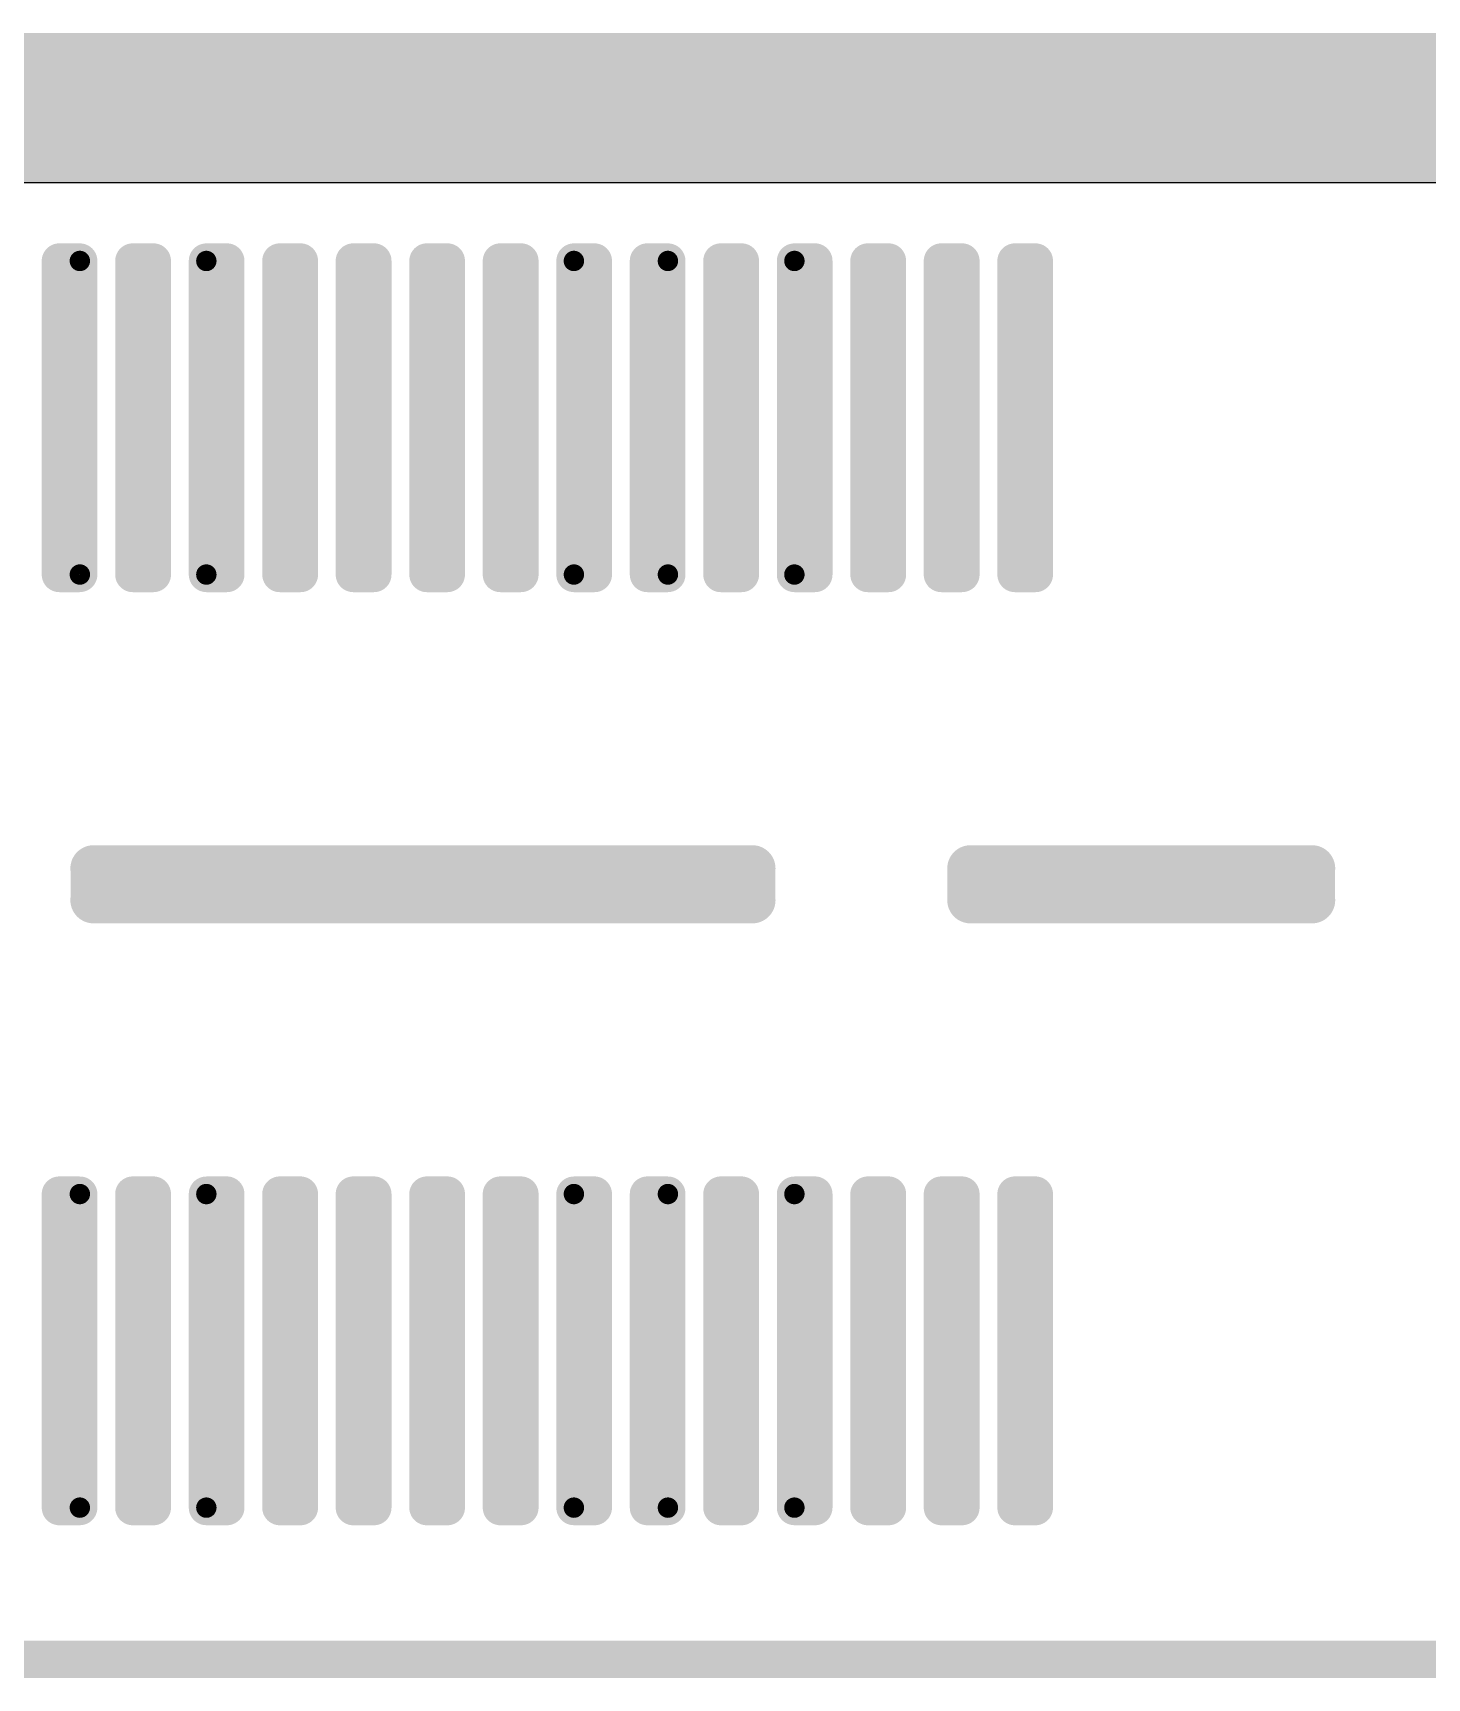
# Model space of a CAD drawing. Header units: millimetres. Extents: x 38 to 445, y 25 to 285.
# Drawn here: x 274.64 to 284.13, y 195.51 to 206.71 of the extents above; entities that cross this region are included whole.
import ezdxf

# ---------------------------------------------------------------- set-up
doc = ezdxf.new("R2010")
doc.units = ezdxf.units.MM
for name, color, linetype in [('InternalPlane1', 76, 'Continuous'), ('InternalPlane2', 16, 'Continuous'), ('Mechanical2', 216, 'Continuous'), ('TopLayer', 1, 'Continuous'), ('TopOverlay', 2, 'Continuous'), ('TopPaste', 8, 'Continuous'), ('TopSolder', 216, 'Continuous')]:
    doc.layers.add(name, color=color, linetype=linetype)

# ---------------------------------------------------------------- blocks, each defined once
blk = doc.blocks.new('ASP_122953_01_ND_1')
at = {"layer": 'TopLayer'}
for points, const_width in [([(0.665, 4.242, 1), (0.735, 4.242, 1)], 0.0698), ([(0.805, 4.242, 1), (0.874, 4.242, 1)], 0.0698), ([(1.165, 4.242, 1), (1.235, 4.242, 1)], 0.0698), ([(1.305, 4.242, 1), (1.375, 4.242, 1)], 0.0698), ([(1.666, 4.242, 1), (1.735, 4.242, 1)], 0.0698), ([(1.805, 4.242, 1), (1.875, 4.242, 1)], 0.0698), ([(2.166, 4.242, 1), (2.236, 4.242, 1)], 0.0698), ([(2.306, 4.242, 1), (2.376, 4.242, 1)], 0.0698), ([(2.666, 4.242, 1), (2.736, 4.242, 1)], 0.0698), ([(2.806, 4.242, 1), (2.876, 4.242, 1)], 0.0698), ([(3.167, 4.242, 1), (3.237, 4.242, 1)], 0.0698), ([(3.306, 4.242, 1), (3.376, 4.242, 1)], 0.0698), ([(3.667, 4.242, 1), (3.737, 4.242, 1)], 0.0698), ([(3.807, 4.242, 1), (3.877, 4.242, 1)], 0.0698), ([(4.168, 4.242, 1), (4.237, 4.242, 1)], 0.0698), ([(4.307, 4.242, 1), (4.377, 4.242, 1)], 0.0698), ([(4.668, 4.242, 1), (4.738, 4.242, 1)], 0.0698), ([(4.808, 4.242, 1), (4.877, 4.242, 1)], 0.0698), ([(5.168, 4.242, 1), (5.238, 4.242, 1)], 0.0698), ([(5.308, 4.242, 1), (5.378, 4.242, 1)], 0.0698), ([(5.669, 4.242, 1), (5.738, 4.242, 1)], 0.0698), ([(5.808, 4.242, 1), (5.878, 4.242, 1)], 0.0698), ([(6.169, 4.242, 1), (6.239, 4.242, 1)], 0.0698), ([(6.309, 4.242, 1), (6.379, 4.242, 1)], 0.0698), ([(6.669, 4.242, 1), (6.739, 4.242, 1)], 0.0698), ([(6.809, 4.242, 1), (6.879, 4.242, 1)], 0.0698), ([(7.17, 4.242, 1), (7.24, 4.242, 1)], 0.0698), ([(7.309, 4.242, 1), (7.379, 4.242, 1)], 0.0698), ([(0.665, 2.108, 1), (0.735, 2.108, 1)], 0.0698), ([(0.805, 2.108, 1), (0.874, 2.108, 1)], 0.0698), ([(1.165, 2.108, 1), (1.235, 2.108, 1)], 0.0698), ([(1.305, 2.108, 1), (1.375, 2.108, 1)], 0.0698), ([(1.666, 2.108, 1), (1.735, 2.108, 1)], 0.0698), ([(1.805, 2.108, 1), (1.875, 2.108, 1)], 0.0698), ([(2.166, 2.108, 1), (2.236, 2.108, 1)], 0.0698), ([(2.306, 2.108, 1), (2.376, 2.108, 1)], 0.0698), ([(2.666, 2.108, 1), (2.736, 2.108, 1)], 0.0698), ([(2.806, 2.108, 1), (2.876, 2.108, 1)], 0.0698), ([(3.167, 2.108, 1), (3.237, 2.108, 1)], 0.0698), ([(3.306, 2.108, 1), (3.376, 2.108, 1)], 0.0698), ([(3.667, 2.108, 1), (3.737, 2.108, 1)], 0.0698), ([(3.807, 2.108, 1), (3.877, 2.108, 1)], 0.0698), ([(4.168, 2.108, 1), (4.237, 2.108, 1)], 0.0698), ([(4.307, 2.108, 1), (4.377, 2.108, 1)], 0.0698), ([(4.668, 2.108, 1), (4.738, 2.108, 1)], 0.0698), ([(4.808, 2.108, 1), (4.877, 2.108, 1)], 0.0698), ([(5.168, 2.108, 1), (5.238, 2.108, 1)], 0.0698), ([(5.308, 2.108, 1), (5.378, 2.108, 1)], 0.0698), ([(5.669, 2.108, 1), (5.738, 2.108, 1)], 0.0698), ([(5.808, 2.108, 1), (5.878, 2.108, 1)], 0.0698), ([(6.169, 2.108, 1), (6.239, 2.108, 1)], 0.0698), ([(6.309, 2.108, 1), (6.379, 2.108, 1)], 0.0698), ([(6.669, 2.108, 1), (6.739, 2.108, 1)], 0.0698), ([(6.809, 2.108, 1), (6.879, 2.108, 1)], 0.0698), ([(7.17, 2.108, 1), (7.24, 2.108, 1)], 0.0698), ([(7.309, 2.108, 1), (7.379, 2.108, 1)], 0.0698), ([(0.879, 0.108, 1), (0.987, 0.108, 1)], 0.108), ([(5.363, 0.108, 1), (5.471, 0.108, 1)], 0.108), ([(6.848, 0.108, 1), (6.956, 0.108, 1)], 0.108), ([(9.173, 0.108, 1), (9.281, 0.108, 1)], 0.108), ([(0.879, -0.108, 1), (0.987, -0.108, 1)], 0.108), ([(5.363, -0.108, 1), (5.471, -0.108, 1)], 0.108), ([(6.848, -0.108, 1), (6.956, -0.108, 1)], 0.108), ([(9.173, -0.108, 1), (9.281, -0.108, 1)], 0.108), ([(0.665, -2.108, 1), (0.735, -2.108, 1)], 0.0698), ([(0.805, -2.108, 1), (0.874, -2.108, 1)], 0.0698), ([(1.165, -2.108, 1), (1.235, -2.108, 1)], 0.0698), ([(1.305, -2.108, 1), (1.375, -2.108, 1)], 0.0698), ([(1.666, -2.108, 1), (1.735, -2.108, 1)], 0.0698), ([(1.805, -2.108, 1), (1.875, -2.108, 1)], 0.0698), ([(2.166, -2.108, 1), (2.236, -2.108, 1)], 0.0698), ([(2.306, -2.108, 1), (2.376, -2.108, 1)], 0.0698), ([(2.666, -2.108, 1), (2.736, -2.108, 1)], 0.0698), ([(2.806, -2.108, 1), (2.876, -2.108, 1)], 0.0698), ([(3.167, -2.108, 1), (3.237, -2.108, 1)], 0.0698), ([(3.306, -2.108, 1), (3.376, -2.108, 1)], 0.0698), ([(3.667, -2.108, 1), (3.737, -2.108, 1)], 0.0698), ([(3.807, -2.108, 1), (3.877, -2.108, 1)], 0.0698), ([(4.168, -2.108, 1), (4.237, -2.108, 1)], 0.0698), ([(4.307, -2.108, 1), (4.377, -2.108, 1)], 0.0698), ([(4.668, -2.108, 1), (4.738, -2.108, 1)], 0.0698), ([(4.808, -2.108, 1), (4.877, -2.108, 1)], 0.0698), ([(5.168, -2.108, 1), (5.238, -2.108, 1)], 0.0698), ([(5.308, -2.108, 1), (5.378, -2.108, 1)], 0.0698), ([(5.669, -2.108, 1), (5.738, -2.108, 1)], 0.0698), ([(5.808, -2.108, 1), (5.878, -2.108, 1)], 0.0698), ([(6.169, -2.108, 1), (6.239, -2.108, 1)], 0.0698), ([(6.309, -2.108, 1), (6.379, -2.108, 1)], 0.0698), ([(6.669, -2.108, 1), (6.739, -2.108, 1)], 0.0698), ([(6.809, -2.108, 1), (6.879, -2.108, 1)], 0.0698), ([(7.17, -2.108, 1), (7.24, -2.108, 1)], 0.0698), ([(7.309, -2.108, 1), (7.379, -2.108, 1)], 0.0698), ([(0.665, -4.242, 1), (0.735, -4.242, 1)], 0.0698), ([(0.805, -4.242, 1), (0.874, -4.242, 1)], 0.0698), ([(1.165, -4.242, 1), (1.235, -4.242, 1)], 0.0698), ([(1.305, -4.242, 1), (1.375, -4.242, 1)], 0.0698), ([(1.666, -4.242, 1), (1.735, -4.242, 1)], 0.0698), ([(1.805, -4.242, 1), (1.875, -4.242, 1)], 0.0698), ([(2.166, -4.242, 1), (2.236, -4.242, 1)], 0.0698), ([(2.306, -4.242, 1), (2.376, -4.242, 1)], 0.0698), ([(2.666, -4.242, 1), (2.736, -4.242, 1)], 0.0698), ([(2.806, -4.242, 1), (2.876, -4.242, 1)], 0.0698), ([(3.167, -4.242, 1), (3.237, -4.242, 1)], 0.0698), ([(3.306, -4.242, 1), (3.376, -4.242, 1)], 0.0698), ([(3.667, -4.242, 1), (3.737, -4.242, 1)], 0.0698), ([(3.807, -4.242, 1), (3.877, -4.242, 1)], 0.0698), ([(4.168, -4.242, 1), (4.237, -4.242, 1)], 0.0698), ([(4.307, -4.242, 1), (4.377, -4.242, 1)], 0.0698), ([(4.668, -4.242, 1), (4.738, -4.242, 1)], 0.0698), ([(4.808, -4.242, 1), (4.877, -4.242, 1)], 0.0698), ([(5.168, -4.242, 1), (5.238, -4.242, 1)], 0.0698), ([(5.308, -4.242, 1), (5.378, -4.242, 1)], 0.0698), ([(5.669, -4.242, 1), (5.738, -4.242, 1)], 0.0698), ([(5.808, -4.242, 1), (5.878, -4.242, 1)], 0.0698), ([(6.169, -4.242, 1), (6.239, -4.242, 1)], 0.0698), ([(6.309, -4.242, 1), (6.379, -4.242, 1)], 0.0698), ([(6.669, -4.242, 1), (6.739, -4.242, 1)], 0.0698), ([(6.809, -4.242, 1), (6.879, -4.242, 1)], 0.0698), ([(7.17, -4.242, 1), (7.24, -4.242, 1)], 0.0698), ([(7.309, -4.242, 1), (7.379, -4.242, 1)], 0.0698)]:
    blk.add_lwpolyline(points, format="xyb", close=True, dxfattribs=dict(at, const_width=const_width))
for points in [[(0.7, 2.038), (0.839, 2.038), (0.7, 4.312), (0.839, 4.312)], [(1.2, 2.038), (1.34, 2.038), (1.2, 4.312), (1.34, 4.312)], [(1.701, 2.038), (1.84, 2.038), (1.701, 4.312), (1.84, 4.312)], [(2.201, 2.038), (2.341, 2.038), (2.201, 4.312), (2.341, 4.312)], [(2.701, 2.038), (2.841, 2.038), (2.701, 4.312), (2.841, 4.312)], [(3.202, 2.038), (3.341, 2.038), (3.202, 4.312), (3.341, 4.312)], [(3.702, 2.038), (3.842, 2.038), (3.702, 4.312), (3.842, 4.312)], [(4.202, 2.038), (4.342, 2.038), (4.202, 4.312), (4.342, 4.312)], [(4.703, 2.038), (4.843, 2.038), (4.703, 4.312), (4.843, 4.312)], [(5.203, 2.038), (5.343, 2.038), (5.203, 4.312), (5.343, 4.312)], [(5.704, 2.038), (5.843, 2.038), (5.704, 4.312), (5.843, 4.312)], [(6.204, 2.038), (6.344, 2.038), (6.204, 4.312), (6.344, 4.312)], [(6.704, 2.038), (6.844, 2.038), (6.704, 4.312), (6.844, 4.312)], [(7.205, 2.038), (7.344, 2.038), (7.205, 4.312), (7.344, 4.312)], [(0.63, 2.108), (0.909, 2.108), (0.63, 4.242), (0.909, 4.242)], [(1.13, 2.108), (1.41, 2.108), (1.13, 4.242), (1.41, 4.242)], [(1.631, 2.108), (1.91, 2.108), (1.631, 4.242), (1.91, 4.242)], [(2.131, 2.108), (2.41, 2.108), (2.131, 4.242), (2.41, 4.242)], [(2.631, 2.108), (2.911, 2.108), (2.631, 4.242), (2.911, 4.242)], [(3.132, 2.108), (3.411, 2.108), (3.132, 4.242), (3.411, 4.242)], [(3.632, 2.108), (3.912, 2.108), (3.632, 4.242), (3.912, 4.242)], [(4.133, 2.108), (4.412, 2.108), (4.133, 4.242), (4.412, 4.242)], [(4.633, 2.108), (4.912, 2.108), (4.633, 4.242), (4.912, 4.242)], [(5.133, 2.108), (5.413, 2.108), (5.133, 4.242), (5.413, 4.242)], [(5.634, 2.108), (5.913, 2.108), (5.634, 4.242), (5.913, 4.242)], [(6.134, 2.108), (6.413, 2.108), (6.134, 4.242), (6.413, 4.242)], [(6.634, 2.108), (6.914, 2.108), (6.634, 4.242), (6.914, 4.242)], [(7.135, 2.108), (7.414, 2.108), (7.135, 4.242), (7.414, 4.242)], [(5.417, -0.216), (5.417, 0.216), (0.933, -0.216), (0.933, 0.216)], [(9.227, -0.216), (9.227, 0.216), (6.902, -0.216), (6.902, 0.216)], [(5.524, -0.108), (5.524, 0.108), (0.825, -0.108), (0.825, 0.108)], [(9.335, -0.108), (9.335, 0.108), (6.794, -0.108), (6.794, 0.108)], [(0.63, -4.242), (0.909, -4.242), (0.63, -2.108), (0.909, -2.108)], [(0.7, -4.312), (0.839, -4.312), (0.7, -2.038), (0.839, -2.038)], [(1.13, -4.242), (1.41, -4.242), (1.13, -2.108), (1.41, -2.108)], [(1.2, -4.312), (1.34, -4.312), (1.2, -2.038), (1.34, -2.038)], [(1.631, -4.242), (1.91, -4.242), (1.631, -2.108), (1.91, -2.108)], [(1.701, -4.312), (1.84, -4.312), (1.701, -2.038), (1.84, -2.038)], [(2.131, -4.242), (2.41, -4.242), (2.131, -2.108), (2.41, -2.108)], [(2.201, -4.312), (2.341, -4.312), (2.201, -2.038), (2.341, -2.038)], [(2.631, -4.242), (2.911, -4.242), (2.631, -2.108), (2.911, -2.108)], [(2.701, -4.312), (2.841, -4.312), (2.701, -2.038), (2.841, -2.038)], [(3.132, -4.242), (3.411, -4.242), (3.132, -2.108), (3.411, -2.108)], [(3.202, -4.312), (3.341, -4.312), (3.202, -2.038), (3.341, -2.038)], [(3.632, -4.242), (3.912, -4.242), (3.632, -2.108), (3.912, -2.108)], [(3.702, -4.312), (3.842, -4.312), (3.702, -2.038), (3.842, -2.038)], [(4.133, -4.242), (4.412, -4.242), (4.133, -2.108), (4.412, -2.108)], [(4.202, -4.312), (4.342, -4.312), (4.202, -2.038), (4.342, -2.038)], [(4.633, -4.242), (4.912, -4.242), (4.633, -2.108), (4.912, -2.108)], [(4.703, -4.312), (4.843, -4.312), (4.703, -2.038), (4.843, -2.038)], [(5.133, -4.242), (5.413, -4.242), (5.133, -2.108), (5.413, -2.108)], [(5.203, -4.312), (5.343, -4.312), (5.203, -2.038), (5.343, -2.038)], [(5.634, -4.242), (5.913, -4.242), (5.634, -2.108), (5.913, -2.108)], [(5.704, -4.312), (5.843, -4.312), (5.704, -2.038), (5.843, -2.038)], [(6.134, -4.242), (6.413, -4.242), (6.134, -2.108), (6.413, -2.108)], [(6.204, -4.312), (6.344, -4.312), (6.204, -2.038), (6.344, -2.038)], [(6.634, -4.242), (6.914, -4.242), (6.634, -2.108), (6.914, -2.108)], [(6.704, -4.312), (6.844, -4.312), (6.704, -2.038), (6.844, -2.038)], [(7.135, -4.242), (7.414, -4.242), (7.135, -2.108), (7.414, -2.108)], [(7.205, -4.312), (7.344, -4.312), (7.205, -2.038), (7.344, -2.038)]]:
    blk.add_solid(points, dxfattribs=at)
at = {"layer": 'TopOverlay', "const_width": 0.254}
for points in [[(-30.125, 5.025), (30.075, 5.025)], [(-31.3, -5.275), (31.375, -5.275)]]:
    blk.add_lwpolyline(points, dxfattribs=at)
at = {"layer": 'TopPaste'}
for points, const_width in [([(0.665, 4.242, 1), (0.735, 4.242, 1)], 0.0698), ([(0.805, 4.242, 1), (0.874, 4.242, 1)], 0.0698), ([(1.165, 4.242, 1), (1.235, 4.242, 1)], 0.0698), ([(1.305, 4.242, 1), (1.375, 4.242, 1)], 0.0698), ([(1.666, 4.242, 1), (1.735, 4.242, 1)], 0.0698), ([(1.805, 4.242, 1), (1.875, 4.242, 1)], 0.0698), ([(2.166, 4.242, 1), (2.236, 4.242, 1)], 0.0698), ([(2.306, 4.242, 1), (2.376, 4.242, 1)], 0.0698), ([(2.666, 4.242, 1), (2.736, 4.242, 1)], 0.0698), ([(2.806, 4.242, 1), (2.876, 4.242, 1)], 0.0698), ([(3.167, 4.242, 1), (3.237, 4.242, 1)], 0.0698), ([(3.306, 4.242, 1), (3.376, 4.242, 1)], 0.0698), ([(3.667, 4.242, 1), (3.737, 4.242, 1)], 0.0698), ([(3.807, 4.242, 1), (3.877, 4.242, 1)], 0.0698), ([(4.168, 4.242, 1), (4.237, 4.242, 1)], 0.0698), ([(4.307, 4.242, 1), (4.377, 4.242, 1)], 0.0698), ([(4.668, 4.242, 1), (4.738, 4.242, 1)], 0.0698), ([(4.808, 4.242, 1), (4.877, 4.242, 1)], 0.0698), ([(5.168, 4.242, 1), (5.238, 4.242, 1)], 0.0698), ([(5.308, 4.242, 1), (5.378, 4.242, 1)], 0.0698), ([(5.669, 4.242, 1), (5.738, 4.242, 1)], 0.0698), ([(5.808, 4.242, 1), (5.878, 4.242, 1)], 0.0698), ([(6.169, 4.242, 1), (6.239, 4.242, 1)], 0.0698), ([(6.309, 4.242, 1), (6.379, 4.242, 1)], 0.0698), ([(6.669, 4.242, 1), (6.739, 4.242, 1)], 0.0698), ([(6.809, 4.242, 1), (6.879, 4.242, 1)], 0.0698), ([(7.17, 4.242, 1), (7.24, 4.242, 1)], 0.0698), ([(7.309, 4.242, 1), (7.379, 4.242, 1)], 0.0698), ([(0.665, 2.108, 1), (0.735, 2.108, 1)], 0.0698), ([(0.805, 2.108, 1), (0.874, 2.108, 1)], 0.0698), ([(1.165, 2.108, 1), (1.235, 2.108, 1)], 0.0698), ([(1.305, 2.108, 1), (1.375, 2.108, 1)], 0.0698), ([(1.666, 2.108, 1), (1.735, 2.108, 1)], 0.0698), ([(1.805, 2.108, 1), (1.875, 2.108, 1)], 0.0698), ([(2.166, 2.108, 1), (2.236, 2.108, 1)], 0.0698), ([(2.306, 2.108, 1), (2.376, 2.108, 1)], 0.0698), ([(2.666, 2.108, 1), (2.736, 2.108, 1)], 0.0698), ([(2.806, 2.108, 1), (2.876, 2.108, 1)], 0.0698), ([(3.167, 2.108, 1), (3.237, 2.108, 1)], 0.0698), ([(3.306, 2.108, 1), (3.376, 2.108, 1)], 0.0698), ([(3.667, 2.108, 1), (3.737, 2.108, 1)], 0.0698), ([(3.807, 2.108, 1), (3.877, 2.108, 1)], 0.0698), ([(4.168, 2.108, 1), (4.237, 2.108, 1)], 0.0698), ([(4.307, 2.108, 1), (4.377, 2.108, 1)], 0.0698), ([(4.668, 2.108, 1), (4.738, 2.108, 1)], 0.0698), ([(4.808, 2.108, 1), (4.877, 2.108, 1)], 0.0698), ([(5.168, 2.108, 1), (5.238, 2.108, 1)], 0.0698), ([(5.308, 2.108, 1), (5.378, 2.108, 1)], 0.0698), ([(5.669, 2.108, 1), (5.738, 2.108, 1)], 0.0698), ([(5.808, 2.108, 1), (5.878, 2.108, 1)], 0.0698), ([(6.169, 2.108, 1), (6.239, 2.108, 1)], 0.0698), ([(6.309, 2.108, 1), (6.379, 2.108, 1)], 0.0698), ([(6.669, 2.108, 1), (6.739, 2.108, 1)], 0.0698), ([(6.809, 2.108, 1), (6.879, 2.108, 1)], 0.0698), ([(7.17, 2.108, 1), (7.24, 2.108, 1)], 0.0698), ([(7.309, 2.108, 1), (7.379, 2.108, 1)], 0.0698), ([(0.879, 0.108, 1), (0.987, 0.108, 1)], 0.108), ([(5.363, 0.108, 1), (5.471, 0.108, 1)], 0.108), ([(6.848, 0.108, 1), (6.956, 0.108, 1)], 0.108), ([(9.173, 0.108, 1), (9.281, 0.108, 1)], 0.108), ([(0.879, -0.108, 1), (0.987, -0.108, 1)], 0.108), ([(5.363, -0.108, 1), (5.471, -0.108, 1)], 0.108), ([(6.848, -0.108, 1), (6.956, -0.108, 1)], 0.108), ([(9.173, -0.108, 1), (9.281, -0.108, 1)], 0.108), ([(0.665, -2.108, 1), (0.735, -2.108, 1)], 0.0698), ([(0.805, -2.108, 1), (0.874, -2.108, 1)], 0.0698), ([(1.165, -2.108, 1), (1.235, -2.108, 1)], 0.0698), ([(1.305, -2.108, 1), (1.375, -2.108, 1)], 0.0698), ([(1.666, -2.108, 1), (1.735, -2.108, 1)], 0.0698), ([(1.805, -2.108, 1), (1.875, -2.108, 1)], 0.0698), ([(2.166, -2.108, 1), (2.236, -2.108, 1)], 0.0698), ([(2.306, -2.108, 1), (2.376, -2.108, 1)], 0.0698), ([(2.666, -2.108, 1), (2.736, -2.108, 1)], 0.0698), ([(2.806, -2.108, 1), (2.876, -2.108, 1)], 0.0698), ([(3.167, -2.108, 1), (3.237, -2.108, 1)], 0.0698), ([(3.306, -2.108, 1), (3.376, -2.108, 1)], 0.0698), ([(3.667, -2.108, 1), (3.737, -2.108, 1)], 0.0698), ([(3.807, -2.108, 1), (3.877, -2.108, 1)], 0.0698), ([(4.168, -2.108, 1), (4.237, -2.108, 1)], 0.0698), ([(4.307, -2.108, 1), (4.377, -2.108, 1)], 0.0698), ([(4.668, -2.108, 1), (4.738, -2.108, 1)], 0.0698), ([(4.808, -2.108, 1), (4.877, -2.108, 1)], 0.0698), ([(5.168, -2.108, 1), (5.238, -2.108, 1)], 0.0698), ([(5.308, -2.108, 1), (5.378, -2.108, 1)], 0.0698), ([(5.669, -2.108, 1), (5.738, -2.108, 1)], 0.0698), ([(5.808, -2.108, 1), (5.878, -2.108, 1)], 0.0698), ([(6.169, -2.108, 1), (6.239, -2.108, 1)], 0.0698), ([(6.309, -2.108, 1), (6.379, -2.108, 1)], 0.0698), ([(6.669, -2.108, 1), (6.739, -2.108, 1)], 0.0698), ([(6.809, -2.108, 1), (6.879, -2.108, 1)], 0.0698), ([(7.17, -2.108, 1), (7.24, -2.108, 1)], 0.0698), ([(7.309, -2.108, 1), (7.379, -2.108, 1)], 0.0698), ([(0.665, -4.242, 1), (0.735, -4.242, 1)], 0.0698), ([(0.805, -4.242, 1), (0.874, -4.242, 1)], 0.0698), ([(1.165, -4.242, 1), (1.235, -4.242, 1)], 0.0698), ([(1.305, -4.242, 1), (1.375, -4.242, 1)], 0.0698), ([(1.666, -4.242, 1), (1.735, -4.242, 1)], 0.0698), ([(1.805, -4.242, 1), (1.875, -4.242, 1)], 0.0698), ([(2.166, -4.242, 1), (2.236, -4.242, 1)], 0.0698), ([(2.306, -4.242, 1), (2.376, -4.242, 1)], 0.0698), ([(2.666, -4.242, 1), (2.736, -4.242, 1)], 0.0698), ([(2.806, -4.242, 1), (2.876, -4.242, 1)], 0.0698), ([(3.167, -4.242, 1), (3.237, -4.242, 1)], 0.0698), ([(3.306, -4.242, 1), (3.376, -4.242, 1)], 0.0698), ([(3.667, -4.242, 1), (3.737, -4.242, 1)], 0.0698), ([(3.807, -4.242, 1), (3.877, -4.242, 1)], 0.0698), ([(4.168, -4.242, 1), (4.237, -4.242, 1)], 0.0698), ([(4.307, -4.242, 1), (4.377, -4.242, 1)], 0.0698), ([(4.668, -4.242, 1), (4.738, -4.242, 1)], 0.0698), ([(4.808, -4.242, 1), (4.877, -4.242, 1)], 0.0698), ([(5.168, -4.242, 1), (5.238, -4.242, 1)], 0.0698), ([(5.308, -4.242, 1), (5.378, -4.242, 1)], 0.0698), ([(5.669, -4.242, 1), (5.738, -4.242, 1)], 0.0698), ([(5.808, -4.242, 1), (5.878, -4.242, 1)], 0.0698), ([(6.169, -4.242, 1), (6.239, -4.242, 1)], 0.0698), ([(6.309, -4.242, 1), (6.379, -4.242, 1)], 0.0698), ([(6.669, -4.242, 1), (6.739, -4.242, 1)], 0.0698), ([(6.809, -4.242, 1), (6.879, -4.242, 1)], 0.0698), ([(7.17, -4.242, 1), (7.24, -4.242, 1)], 0.0698), ([(7.309, -4.242, 1), (7.379, -4.242, 1)], 0.0698)]:
    blk.add_lwpolyline(points, format="xyb", close=True, dxfattribs=dict(at, const_width=const_width))
for points in [[(0.7, 2.038), (0.839, 2.038), (0.7, 4.312), (0.839, 4.312)], [(1.2, 2.038), (1.34, 2.038), (1.2, 4.312), (1.34, 4.312)], [(1.701, 2.038), (1.84, 2.038), (1.701, 4.312), (1.84, 4.312)], [(2.201, 2.038), (2.341, 2.038), (2.201, 4.312), (2.341, 4.312)], [(2.701, 2.038), (2.841, 2.038), (2.701, 4.312), (2.841, 4.312)], [(3.202, 2.038), (3.341, 2.038), (3.202, 4.312), (3.341, 4.312)], [(3.702, 2.038), (3.842, 2.038), (3.702, 4.312), (3.842, 4.312)], [(4.202, 2.038), (4.342, 2.038), (4.202, 4.312), (4.342, 4.312)], [(4.703, 2.038), (4.843, 2.038), (4.703, 4.312), (4.843, 4.312)], [(5.203, 2.038), (5.343, 2.038), (5.203, 4.312), (5.343, 4.312)], [(5.704, 2.038), (5.843, 2.038), (5.704, 4.312), (5.843, 4.312)], [(6.204, 2.038), (6.344, 2.038), (6.204, 4.312), (6.344, 4.312)], [(6.704, 2.038), (6.844, 2.038), (6.704, 4.312), (6.844, 4.312)], [(7.205, 2.038), (7.344, 2.038), (7.205, 4.312), (7.344, 4.312)], [(0.63, 2.108), (0.909, 2.108), (0.63, 4.242), (0.909, 4.242)], [(1.13, 2.108), (1.41, 2.108), (1.13, 4.242), (1.41, 4.242)], [(1.631, 2.108), (1.91, 2.108), (1.631, 4.242), (1.91, 4.242)], [(2.131, 2.108), (2.41, 2.108), (2.131, 4.242), (2.41, 4.242)], [(2.631, 2.108), (2.911, 2.108), (2.631, 4.242), (2.911, 4.242)], [(3.132, 2.108), (3.411, 2.108), (3.132, 4.242), (3.411, 4.242)], [(3.632, 2.108), (3.912, 2.108), (3.632, 4.242), (3.912, 4.242)], [(4.133, 2.108), (4.412, 2.108), (4.133, 4.242), (4.412, 4.242)], [(4.633, 2.108), (4.912, 2.108), (4.633, 4.242), (4.912, 4.242)], [(5.133, 2.108), (5.413, 2.108), (5.133, 4.242), (5.413, 4.242)], [(5.634, 2.108), (5.913, 2.108), (5.634, 4.242), (5.913, 4.242)], [(6.134, 2.108), (6.413, 2.108), (6.134, 4.242), (6.413, 4.242)], [(6.634, 2.108), (6.914, 2.108), (6.634, 4.242), (6.914, 4.242)], [(7.135, 2.108), (7.414, 2.108), (7.135, 4.242), (7.414, 4.242)], [(5.417, -0.216), (5.417, 0.216), (0.933, -0.216), (0.933, 0.216)], [(9.227, -0.216), (9.227, 0.216), (6.902, -0.216), (6.902, 0.216)], [(5.524, -0.108), (5.524, 0.108), (0.825, -0.108), (0.825, 0.108)], [(9.335, -0.108), (9.335, 0.108), (6.794, -0.108), (6.794, 0.108)], [(0.63, -4.242), (0.909, -4.242), (0.63, -2.108), (0.909, -2.108)], [(0.7, -4.312), (0.839, -4.312), (0.7, -2.038), (0.839, -2.038)], [(1.13, -4.242), (1.41, -4.242), (1.13, -2.108), (1.41, -2.108)], [(1.2, -4.312), (1.34, -4.312), (1.2, -2.038), (1.34, -2.038)], [(1.631, -4.242), (1.91, -4.242), (1.631, -2.108), (1.91, -2.108)], [(1.701, -4.312), (1.84, -4.312), (1.701, -2.038), (1.84, -2.038)], [(2.131, -4.242), (2.41, -4.242), (2.131, -2.108), (2.41, -2.108)], [(2.201, -4.312), (2.341, -4.312), (2.201, -2.038), (2.341, -2.038)], [(2.631, -4.242), (2.911, -4.242), (2.631, -2.108), (2.911, -2.108)], [(2.701, -4.312), (2.841, -4.312), (2.701, -2.038), (2.841, -2.038)], [(3.132, -4.242), (3.411, -4.242), (3.132, -2.108), (3.411, -2.108)], [(3.202, -4.312), (3.341, -4.312), (3.202, -2.038), (3.341, -2.038)], [(3.632, -4.242), (3.912, -4.242), (3.632, -2.108), (3.912, -2.108)], [(3.702, -4.312), (3.842, -4.312), (3.702, -2.038), (3.842, -2.038)], [(4.133, -4.242), (4.412, -4.242), (4.133, -2.108), (4.412, -2.108)], [(4.202, -4.312), (4.342, -4.312), (4.202, -2.038), (4.342, -2.038)], [(4.633, -4.242), (4.912, -4.242), (4.633, -2.108), (4.912, -2.108)], [(4.703, -4.312), (4.843, -4.312), (4.703, -2.038), (4.843, -2.038)], [(5.133, -4.242), (5.413, -4.242), (5.133, -2.108), (5.413, -2.108)], [(5.203, -4.312), (5.343, -4.312), (5.203, -2.038), (5.343, -2.038)], [(5.634, -4.242), (5.913, -4.242), (5.634, -2.108), (5.913, -2.108)], [(5.704, -4.312), (5.843, -4.312), (5.704, -2.038), (5.843, -2.038)], [(6.134, -4.242), (6.413, -4.242), (6.134, -2.108), (6.413, -2.108)], [(6.204, -4.312), (6.344, -4.312), (6.204, -2.038), (6.344, -2.038)], [(6.634, -4.242), (6.914, -4.242), (6.634, -2.108), (6.914, -2.108)], [(6.704, -4.312), (6.844, -4.312), (6.704, -2.038), (6.844, -2.038)], [(7.135, -4.242), (7.414, -4.242), (7.135, -2.108), (7.414, -2.108)], [(7.205, -4.312), (7.344, -4.312), (7.205, -2.038), (7.344, -2.038)]]:
    blk.add_solid(points, dxfattribs=at)
at = {"layer": 'TopSolder'}
for points, const_width in [([(0.64, 4.242, 1), (0.76, 4.242, 1)], 0.12), ([(0.78, 4.242, 1), (0.899, 4.242, 1)], 0.12), ([(1.14, 4.242, 1), (1.26, 4.242, 1)], 0.12), ([(1.28, 4.242, 1), (1.4, 4.242, 1)], 0.12), ([(1.641, 4.242, 1), (1.76, 4.242, 1)], 0.12), ([(1.78, 4.242, 1), (1.9, 4.242, 1)], 0.12), ([(2.141, 4.242, 1), (2.261, 4.242, 1)], 0.12), ([(2.281, 4.242, 1), (2.401, 4.242, 1)], 0.12), ([(2.641, 4.242, 1), (2.761, 4.242, 1)], 0.12), ([(2.781, 4.242, 1), (2.901, 4.242, 1)], 0.12), ([(3.142, 4.242, 1), (3.262, 4.242, 1)], 0.12), ([(3.281, 4.242, 1), (3.401, 4.242, 1)], 0.12), ([(3.642, 4.242, 1), (3.762, 4.242, 1)], 0.12), ([(3.782, 4.242, 1), (3.902, 4.242, 1)], 0.12), ([(4.143, 4.242, 1), (4.262, 4.242, 1)], 0.12), ([(4.282, 4.242, 1), (4.402, 4.242, 1)], 0.12), ([(4.643, 4.242, 1), (4.763, 4.242, 1)], 0.12), ([(4.783, 4.242, 1), (4.902, 4.242, 1)], 0.12), ([(5.143, 4.242, 1), (5.263, 4.242, 1)], 0.12), ([(5.283, 4.242, 1), (5.403, 4.242, 1)], 0.12), ([(5.644, 4.242, 1), (5.763, 4.242, 1)], 0.12), ([(5.783, 4.242, 1), (5.903, 4.242, 1)], 0.12), ([(6.144, 4.242, 1), (6.264, 4.242, 1)], 0.12), ([(6.284, 4.242, 1), (6.404, 4.242, 1)], 0.12), ([(6.644, 4.242, 1), (6.764, 4.242, 1)], 0.12), ([(6.784, 4.242, 1), (6.904, 4.242, 1)], 0.12), ([(7.145, 4.242, 1), (7.265, 4.242, 1)], 0.12), ([(7.284, 4.242, 1), (7.404, 4.242, 1)], 0.12), ([(0.64, 2.108, 1), (0.76, 2.108, 1)], 0.12), ([(0.78, 2.108, 1), (0.899, 2.108, 1)], 0.12), ([(1.14, 2.108, 1), (1.26, 2.108, 1)], 0.12), ([(1.28, 2.108, 1), (1.4, 2.108, 1)], 0.12), ([(1.641, 2.108, 1), (1.76, 2.108, 1)], 0.12), ([(1.78, 2.108, 1), (1.9, 2.108, 1)], 0.12), ([(2.141, 2.108, 1), (2.261, 2.108, 1)], 0.12), ([(2.281, 2.108, 1), (2.401, 2.108, 1)], 0.12), ([(2.641, 2.108, 1), (2.761, 2.108, 1)], 0.12), ([(2.781, 2.108, 1), (2.901, 2.108, 1)], 0.12), ([(3.142, 2.108, 1), (3.262, 2.108, 1)], 0.12), ([(3.281, 2.108, 1), (3.401, 2.108, 1)], 0.12), ([(3.642, 2.108, 1), (3.762, 2.108, 1)], 0.12), ([(3.782, 2.108, 1), (3.902, 2.108, 1)], 0.12), ([(4.143, 2.108, 1), (4.262, 2.108, 1)], 0.12), ([(4.282, 2.108, 1), (4.402, 2.108, 1)], 0.12), ([(4.643, 2.108, 1), (4.763, 2.108, 1)], 0.12), ([(4.783, 2.108, 1), (4.902, 2.108, 1)], 0.12), ([(5.143, 2.108, 1), (5.263, 2.108, 1)], 0.12), ([(5.283, 2.108, 1), (5.403, 2.108, 1)], 0.12), ([(5.644, 2.108, 1), (5.763, 2.108, 1)], 0.12), ([(5.783, 2.108, 1), (5.903, 2.108, 1)], 0.12), ([(6.144, 2.108, 1), (6.264, 2.108, 1)], 0.12), ([(6.284, 2.108, 1), (6.404, 2.108, 1)], 0.12), ([(6.644, 2.108, 1), (6.764, 2.108, 1)], 0.12), ([(6.784, 2.108, 1), (6.904, 2.108, 1)], 0.12), ([(7.145, 2.108, 1), (7.265, 2.108, 1)], 0.12), ([(7.284, 2.108, 1), (7.404, 2.108, 1)], 0.12), ([(0.854, 0.108, 1), (1.012, 0.108, 1)], 0.158), ([(5.338, 0.108, 1), (5.496, 0.108, 1)], 0.158), ([(6.823, 0.108, 1), (6.981, 0.108, 1)], 0.158), ([(9.148, 0.108, 1), (9.306, 0.108, 1)], 0.158), ([(0.854, -0.108, 1), (1.012, -0.108, 1)], 0.158), ([(5.338, -0.108, 1), (5.496, -0.108, 1)], 0.158), ([(6.823, -0.108, 1), (6.981, -0.108, 1)], 0.158), ([(9.148, -0.108, 1), (9.306, -0.108, 1)], 0.158), ([(0.64, -2.108, 1), (0.76, -2.108, 1)], 0.12), ([(0.78, -2.108, 1), (0.899, -2.108, 1)], 0.12), ([(1.14, -2.108, 1), (1.26, -2.108, 1)], 0.12), ([(1.28, -2.108, 1), (1.4, -2.108, 1)], 0.12), ([(1.641, -2.108, 1), (1.76, -2.108, 1)], 0.12), ([(1.78, -2.108, 1), (1.9, -2.108, 1)], 0.12), ([(2.141, -2.108, 1), (2.261, -2.108, 1)], 0.12), ([(2.281, -2.108, 1), (2.401, -2.108, 1)], 0.12), ([(2.641, -2.108, 1), (2.761, -2.108, 1)], 0.12), ([(2.781, -2.108, 1), (2.901, -2.108, 1)], 0.12), ([(3.142, -2.108, 1), (3.262, -2.108, 1)], 0.12), ([(3.281, -2.108, 1), (3.401, -2.108, 1)], 0.12), ([(3.642, -2.108, 1), (3.762, -2.108, 1)], 0.12), ([(3.782, -2.108, 1), (3.902, -2.108, 1)], 0.12), ([(4.143, -2.108, 1), (4.262, -2.108, 1)], 0.12), ([(4.282, -2.108, 1), (4.402, -2.108, 1)], 0.12), ([(4.643, -2.108, 1), (4.763, -2.108, 1)], 0.12), ([(4.783, -2.108, 1), (4.902, -2.108, 1)], 0.12), ([(5.143, -2.108, 1), (5.263, -2.108, 1)], 0.12), ([(5.283, -2.108, 1), (5.403, -2.108, 1)], 0.12), ([(5.644, -2.108, 1), (5.763, -2.108, 1)], 0.12), ([(5.783, -2.108, 1), (5.903, -2.108, 1)], 0.12), ([(6.144, -2.108, 1), (6.264, -2.108, 1)], 0.12), ([(6.284, -2.108, 1), (6.404, -2.108, 1)], 0.12), ([(6.644, -2.108, 1), (6.764, -2.108, 1)], 0.12), ([(6.784, -2.108, 1), (6.904, -2.108, 1)], 0.12), ([(7.145, -2.108, 1), (7.265, -2.108, 1)], 0.12), ([(7.284, -2.108, 1), (7.404, -2.108, 1)], 0.12), ([(0.64, -4.242, 1), (0.76, -4.242, 1)], 0.12), ([(0.78, -4.242, 1), (0.899, -4.242, 1)], 0.12), ([(1.14, -4.242, 1), (1.26, -4.242, 1)], 0.12), ([(1.28, -4.242, 1), (1.4, -4.242, 1)], 0.12), ([(1.641, -4.242, 1), (1.76, -4.242, 1)], 0.12), ([(1.78, -4.242, 1), (1.9, -4.242, 1)], 0.12), ([(2.141, -4.242, 1), (2.261, -4.242, 1)], 0.12), ([(2.281, -4.242, 1), (2.401, -4.242, 1)], 0.12), ([(2.641, -4.242, 1), (2.761, -4.242, 1)], 0.12), ([(2.781, -4.242, 1), (2.901, -4.242, 1)], 0.12), ([(3.142, -4.242, 1), (3.262, -4.242, 1)], 0.12), ([(3.281, -4.242, 1), (3.401, -4.242, 1)], 0.12), ([(3.642, -4.242, 1), (3.762, -4.242, 1)], 0.12), ([(3.782, -4.242, 1), (3.902, -4.242, 1)], 0.12), ([(4.143, -4.242, 1), (4.262, -4.242, 1)], 0.12), ([(4.282, -4.242, 1), (4.402, -4.242, 1)], 0.12), ([(4.643, -4.242, 1), (4.763, -4.242, 1)], 0.12), ([(4.783, -4.242, 1), (4.902, -4.242, 1)], 0.12), ([(5.143, -4.242, 1), (5.263, -4.242, 1)], 0.12), ([(5.283, -4.242, 1), (5.403, -4.242, 1)], 0.12), ([(5.644, -4.242, 1), (5.763, -4.242, 1)], 0.12), ([(5.783, -4.242, 1), (5.903, -4.242, 1)], 0.12), ([(6.144, -4.242, 1), (6.264, -4.242, 1)], 0.12), ([(6.284, -4.242, 1), (6.404, -4.242, 1)], 0.12), ([(6.644, -4.242, 1), (6.764, -4.242, 1)], 0.12), ([(6.784, -4.242, 1), (6.904, -4.242, 1)], 0.12), ([(7.145, -4.242, 1), (7.265, -4.242, 1)], 0.12), ([(7.284, -4.242, 1), (7.404, -4.242, 1)], 0.12)]:
    blk.add_lwpolyline(points, format="xyb", close=True, dxfattribs=dict(at, const_width=const_width))
for points in [[(0.7, 1.988), (0.839, 1.988), (0.7, 4.362), (0.839, 4.362)], [(1.2, 1.988), (1.34, 1.988), (1.2, 4.362), (1.34, 4.362)], [(1.701, 1.988), (1.84, 1.988), (1.701, 4.362), (1.84, 4.362)], [(2.201, 1.988), (2.341, 1.988), (2.201, 4.362), (2.341, 4.362)], [(2.701, 1.988), (2.841, 1.988), (2.701, 4.362), (2.841, 4.362)], [(3.202, 1.988), (3.341, 1.988), (3.202, 4.362), (3.341, 4.362)], [(3.702, 1.988), (3.842, 1.988), (3.702, 4.362), (3.842, 4.362)], [(4.202, 1.988), (4.342, 1.988), (4.202, 4.362), (4.342, 4.362)], [(4.703, 1.988), (4.843, 1.988), (4.703, 4.362), (4.843, 4.362)], [(5.203, 1.988), (5.343, 1.988), (5.203, 4.362), (5.343, 4.362)], [(5.704, 1.988), (5.843, 1.988), (5.704, 4.362), (5.843, 4.362)], [(6.204, 1.988), (6.344, 1.988), (6.204, 4.362), (6.344, 4.362)], [(6.704, 1.988), (6.844, 1.988), (6.704, 4.362), (6.844, 4.362)], [(7.205, 1.988), (7.344, 1.988), (7.205, 4.362), (7.344, 4.362)], [(0.58, 2.108), (0.959, 2.108), (0.58, 4.242), (0.959, 4.242)], [(1.08, 2.108), (1.46, 2.108), (1.08, 4.242), (1.46, 4.242)], [(1.581, 2.108), (1.96, 2.108), (1.581, 4.242), (1.96, 4.242)], [(2.081, 2.108), (2.46, 2.108), (2.081, 4.242), (2.46, 4.242)], [(2.581, 2.108), (2.961, 2.108), (2.581, 4.242), (2.961, 4.242)], [(3.082, 2.108), (3.461, 2.108), (3.082, 4.242), (3.461, 4.242)], [(3.582, 2.108), (3.962, 2.108), (3.582, 4.242), (3.962, 4.242)], [(4.083, 2.108), (4.462, 2.108), (4.083, 4.242), (4.462, 4.242)], [(4.583, 2.108), (4.962, 2.108), (4.583, 4.242), (4.962, 4.242)], [(5.083, 2.108), (5.463, 2.108), (5.083, 4.242), (5.463, 4.242)], [(5.584, 2.108), (5.963, 2.108), (5.584, 4.242), (5.963, 4.242)], [(6.084, 2.108), (6.463, 2.108), (6.084, 4.242), (6.463, 4.242)], [(6.584, 2.108), (6.964, 2.108), (6.584, 4.242), (6.964, 4.242)], [(7.085, 2.108), (7.464, 2.108), (7.085, 4.242), (7.464, 4.242)], [(5.417, -0.266), (5.417, 0.266), (0.933, -0.266), (0.933, 0.266)], [(9.227, -0.266), (9.227, 0.266), (6.902, -0.266), (6.902, 0.266)], [(5.574, -0.108), (5.574, 0.108), (0.776, -0.108), (0.776, 0.108)], [(9.384, -0.108), (9.384, 0.108), (6.745, -0.108), (6.745, 0.108)], [(0.7, -4.362), (0.839, -4.362), (0.7, -1.988), (0.839, -1.988)], [(1.2, -4.362), (1.34, -4.362), (1.2, -1.988), (1.34, -1.988)], [(1.701, -4.362), (1.84, -4.362), (1.701, -1.988), (1.84, -1.988)], [(2.201, -4.362), (2.341, -4.362), (2.201, -1.988), (2.341, -1.988)], [(2.701, -4.362), (2.841, -4.362), (2.701, -1.988), (2.841, -1.988)], [(3.202, -4.362), (3.341, -4.362), (3.202, -1.988), (3.341, -1.988)], [(3.702, -4.362), (3.842, -4.362), (3.702, -1.988), (3.842, -1.988)], [(4.202, -4.362), (4.342, -4.362), (4.202, -1.988), (4.342, -1.988)], [(4.703, -4.362), (4.843, -4.362), (4.703, -1.988), (4.843, -1.988)], [(5.203, -4.362), (5.343, -4.362), (5.203, -1.988), (5.343, -1.988)], [(5.704, -4.362), (5.843, -4.362), (5.704, -1.988), (5.843, -1.988)], [(6.204, -4.362), (6.344, -4.362), (6.204, -1.988), (6.344, -1.988)], [(6.704, -4.362), (6.844, -4.362), (6.704, -1.988), (6.844, -1.988)], [(7.205, -4.362), (7.344, -4.362), (7.205, -1.988), (7.344, -1.988)], [(0.58, -4.242), (0.959, -4.242), (0.58, -2.108), (0.959, -2.108)], [(1.08, -4.242), (1.46, -4.242), (1.08, -2.108), (1.46, -2.108)], [(1.581, -4.242), (1.96, -4.242), (1.581, -2.108), (1.96, -2.108)], [(2.081, -4.242), (2.46, -4.242), (2.081, -2.108), (2.46, -2.108)], [(2.581, -4.242), (2.961, -4.242), (2.581, -2.108), (2.961, -2.108)], [(3.082, -4.242), (3.461, -4.242), (3.082, -2.108), (3.461, -2.108)], [(3.582, -4.242), (3.962, -4.242), (3.582, -2.108), (3.962, -2.108)], [(4.083, -4.242), (4.462, -4.242), (4.083, -2.108), (4.462, -2.108)], [(4.583, -4.242), (4.962, -4.242), (4.583, -2.108), (4.962, -2.108)], [(5.083, -4.242), (5.463, -4.242), (5.083, -2.108), (5.463, -2.108)], [(5.584, -4.242), (5.963, -4.242), (5.584, -2.108), (5.963, -2.108)], [(6.084, -4.242), (6.463, -4.242), (6.084, -2.108), (6.463, -2.108)], [(6.584, -4.242), (6.964, -4.242), (6.584, -2.108), (6.964, -2.108)], [(7.085, -4.242), (7.464, -4.242), (7.085, -2.108), (7.464, -2.108)]]:
    blk.add_solid(points, dxfattribs=at)

msp = doc.modelspace()

# ---------------------------------------------------------------- linework, layer by layer
at = {"layer": 'InternalPlane1'}
msp.add_line((164.94, 205.69), (389.94, 205.69), dxfattribs=at)
at = {"layer": 'InternalPlane1', "const_width": 1.016}
msp.add_lwpolyline([(164.94, 206.2), (389.94, 206.2)], dxfattribs=at)
at = {"layer": 'InternalPlane2'}
msp.add_line((164.94, 205.69), (389.94, 205.69), dxfattribs=at)
at = {"layer": 'InternalPlane2', "const_width": 1.016}
msp.add_lwpolyline([(164.94, 206.2), (389.94, 206.2)], dxfattribs=at)
at = {"layer": 'Mechanical2', "const_width": 0.254}
msp.add_lwpolyline([(164.94, 206.2), (389.94, 206.2)], dxfattribs=at)

# ---------------------------------------------------------------- block references
at = {"rotation": 360}
msp.add_blockref('ASP_122953_01_ND_1', (274.124, 200.914), dxfattribs=at)

doc.saveas('drawing.dxf')
